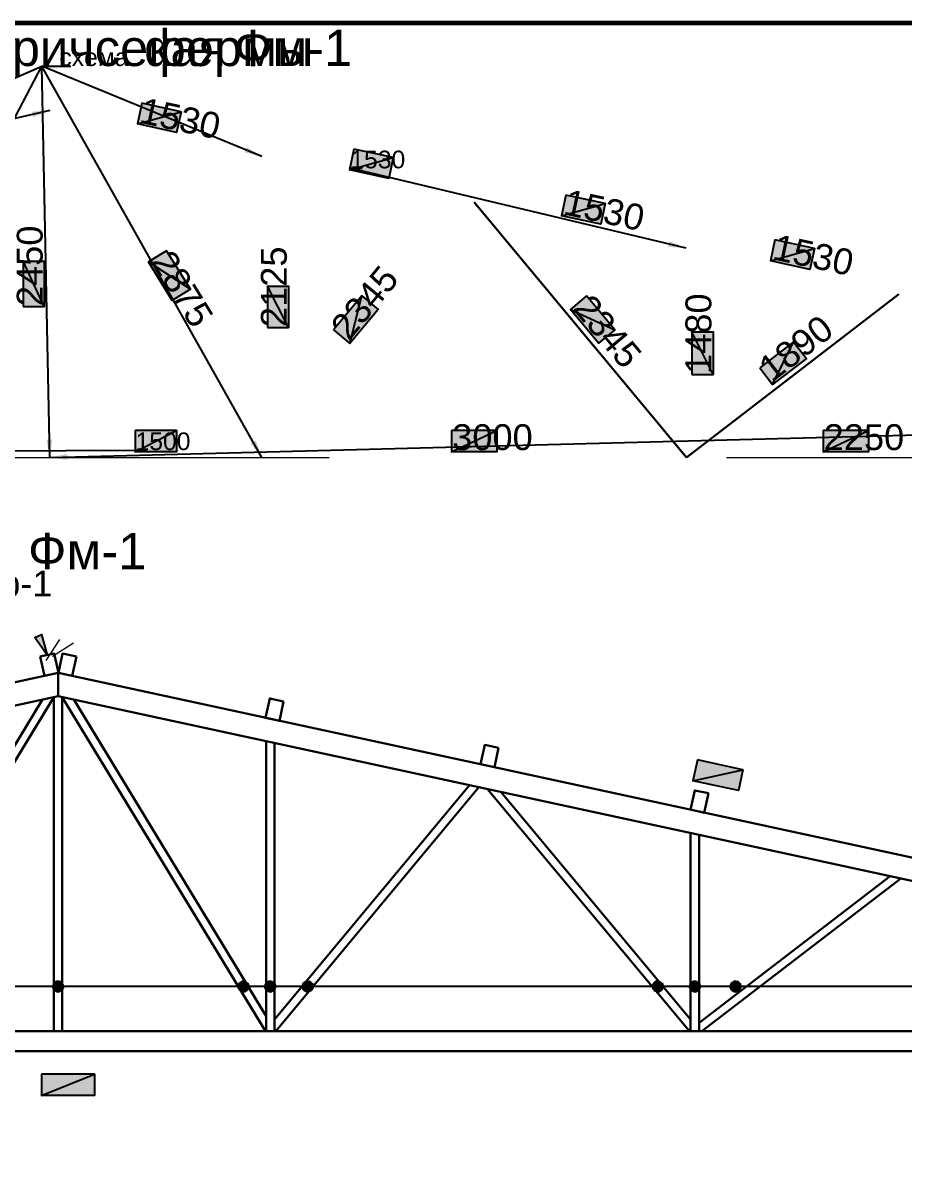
# Model space of a CAD drawing. Extents: x 8 to 21351, y 0 to 420.
# Drawn here: x 16982 to 17106.5, y 129.2 to 292 of the extents above; entities that cross this region are included whole.
import ezdxf

# ---------------------------------------------------------------- set-up
doc = ezdxf.new("R2010")
doc.units = 0
doc.linetypes.add('TEYPDFCAD_CENTER', pattern=[20, 12, -3, 2, -3])
for name, color, linetype in [('PDF_ВЫНОСКИ', 7, 'Continuous'), ('PDF_ОСИ', 7, 'Continuous'), ('TEY_REVIEW_AXIS', 7, 'Continuous'), ('TEY_REVIEW_LEADER', 7, 'Continuous')]:
    doc.layers.add(name, color=color, linetype=linetype)
doc.styles.add('TEYPDFCAD_TEXT', font='arial.ttf')
doc.dimstyles.new('TEYPDFCAD_SCALE_1', dxfattribs={"dimtxt": 2.5, "dimasz": 2.5, "dimexe": 1.25, "dimexo": 0.75, "dimtad": 1, "dimdsep": 46, "dimtxsty": 'Standard', "dimcen": 0.09, "dimadec": 0, "dimazin": 0, "dimtfac": 1, "dimtofl": 0, "dimtmove": 0, "dimatfit": 3, "dimfxl": 1, "dimarcsym": 0})

# ---------------------------------------------------------------- blocks, each defined once
blk = doc.blocks.new('TEY_AXIS')
at = {"layer": 'PDF_ОСИ', "linetype": 'TEYPDFCAD_CENTER', "lineweight": 9}
blk.add_line((0, 0), (1, 0), dxfattribs=at)

msp = doc.modelspace()

# ---------------------------------------------------------------- hatches: boundary and pattern name
at = {"true_color": 0xffffff}
h = msp.add_hatch(color=0, dxfattribs=at)
h.paths.add_polyline_path([(16998.82, 280.69), (16998.19, 277.77), (17004.37, 279.48)])
h.paths.add_polyline_path([(16998.19, 277.77), (17004.37, 279.48), (17003.73, 276.56)])
h = msp.add_hatch(color=0, dxfattribs=at)
h.paths.add_polyline_path([(17028.79, 274.21), (17028.16, 271.27), (17034.36, 273.01)])
h.paths.add_polyline_path([(17028.16, 271.27), (17034.36, 273.01), (17033.72, 270.07)])
h = msp.add_hatch(color=0, dxfattribs=at)
h.paths.add_polyline_path([(17058.76, 267.72), (17058.13, 264.8), (17064.31, 266.53)])
h.paths.add_polyline_path([(17058.13, 264.8), (17064.31, 266.53), (17063.67, 263.59)])
h = msp.add_hatch(color=0, dxfattribs=at)
h.paths.add_polyline_path([(17088.29, 261.37), (17087.66, 258.42), (17093.86, 260.16)])
h.paths.add_polyline_path([(17087.66, 258.42), (17093.86, 260.16), (17093.22, 257.22)])
h = msp.add_hatch(color=0, dxfattribs=at)
h.paths.add_polyline_path([(17002.33, 259.86), (16999.77, 258.3), (17005.68, 254.4)])
h.paths.add_polyline_path([(16999.77, 258.3), (17005.68, 254.4), (17003.12, 252.84)])
h = msp.add_hatch(color=0, dxfattribs=at)
h.paths.add_polyline_path([(16982.06, 251.97), (16985.04, 251.97), (16982.06, 258.36)])
h.paths.add_polyline_path([(16985.04, 251.97), (16982.06, 258.36), (16985.04, 258.36)])
h = msp.add_hatch(color=0, dxfattribs=at)
h.paths.add_polyline_path([(17016.56, 248.98), (17019.56, 248.98), (17016.56, 254.85)])
h.paths.add_polyline_path([(17019.56, 248.98), (17016.56, 254.85), (17019.56, 254.85)])
h = msp.add_hatch(color=0, dxfattribs=at)
h.paths.add_polyline_path([(17025.91, 248.69), (17028.22, 246.76), (17029.89, 253.47)])
h.paths.add_polyline_path([(17028.22, 246.76), (17029.89, 253.47), (17032.2, 251.54)])
h = msp.add_hatch(color=0, dxfattribs=at)
h.paths.add_polyline_path([(17061.66, 253.47), (17059.38, 251.54), (17065.66, 248.69)])
h.paths.add_polyline_path([(17059.38, 251.54), (17065.66, 248.69), (17063.36, 246.78)])
h = msp.add_hatch(color=0, dxfattribs=at)
h.paths.add_polyline_path([(17076.54, 242.38), (17079.55, 242.38), (17076.54, 248.41)])
h.paths.add_polyline_path([(17079.55, 242.38), (17076.54, 248.41), (17079.55, 248.41)])
h = msp.add_hatch(color=0, dxfattribs=at)
h.paths.add_polyline_path([(17086.13, 243.31), (17087.95, 240.94), (17090.92, 246.99)])
h.paths.add_polyline_path([(17087.95, 240.94), (17090.92, 246.99), (17092.74, 244.62)])
h = msp.add_hatch(color=0, dxfattribs=at)
h.paths.add_polyline_path([(16997.87, 234.42), (16997.87, 231.42), (17003.73, 234.42)])
h.paths.add_polyline_path([(16997.87, 231.42), (17003.73, 234.42), (17003.73, 231.42)])
h = msp.add_hatch(color=0, dxfattribs=at)
h.paths.add_polyline_path([(17042.59, 234.42), (17042.59, 231.42), (17049.01, 234.42)])
h.paths.add_polyline_path([(17042.59, 231.42), (17049.01, 234.42), (17049.01, 231.42)])
h = msp.add_hatch(color=0, dxfattribs=at)
h.paths.add_polyline_path([(17095.11, 234.42), (17095.11, 231.42), (17101.5, 234.42)])
h.paths.add_polyline_path([(17095.11, 231.42), (17101.5, 234.42), (17101.5, 231.42)])
msp.add_hatch(color=7).paths.add_polyline_path([(16985.46, 202.69), (16983.71, 205.19), (16984.62, 205.63)])
h = msp.add_hatch(color=0, dxfattribs=at)
h.paths.add_polyline_path([(17077.33, 187.88), (17076.69, 184.93), (17083.76, 186.48)])
h.paths.add_polyline_path([(17076.69, 184.93), (17083.76, 186.48), (17083.13, 183.56)])
h = msp.add_hatch(color=7)
h.paths.add_polyline_path([(16986.76, 156.57), (16986.54, 156.44), (16986.99, 155.85)])
h.paths.add_polyline_path([(16986.54, 156.44), (16986.99, 155.85), (16986.37, 156.29)])
h.paths.add_polyline_path([(16986.99, 155.85), (16986.37, 156.29), (16986.27, 156.08)])
h = msp.add_hatch(color=7)
h.paths.add_polyline_path([(16987.41, 156.44), (16987.2, 156.57), (16986.99, 155.85)])
h.paths.add_polyline_path([(16987.2, 156.57), (16986.99, 155.85), (16986.99, 156.59)])
h.paths.add_polyline_path([(16986.99, 155.85), (16986.99, 156.59), (16986.76, 156.57)])
h = msp.add_hatch(color=7)
h.paths.add_polyline_path([(16987.73, 155.85), (16987.69, 156.08), (16986.99, 155.85)])
h.paths.add_polyline_path([(16987.69, 156.08), (16986.99, 155.85), (16987.58, 156.29)])
h.paths.add_polyline_path([(16986.99, 155.85), (16987.58, 156.29), (16987.41, 156.44)])
h = msp.add_hatch(color=7)
h.paths.add_polyline_path([(17012.94, 156.57), (17012.75, 156.44), (17013.17, 155.85)])
h.paths.add_polyline_path([(17012.75, 156.44), (17013.17, 155.85), (17012.58, 156.29)])
h.paths.add_polyline_path([(17013.17, 155.85), (17012.58, 156.29), (17012.47, 156.08)])
h = msp.add_hatch(color=7)
h.paths.add_polyline_path([(17013.62, 156.44), (17013.4, 156.57), (17013.17, 155.85)])
h.paths.add_polyline_path([(17013.4, 156.57), (17013.17, 155.85), (17013.17, 156.59)])
h.paths.add_polyline_path([(17013.17, 155.85), (17013.17, 156.59), (17012.94, 156.57)])
h = msp.add_hatch(color=7)
h.paths.add_polyline_path([(17013.93, 155.85), (17013.89, 156.08), (17013.17, 155.85)])
h.paths.add_polyline_path([(17013.89, 156.08), (17013.17, 155.85), (17013.78, 156.29)])
h.paths.add_polyline_path([(17013.17, 155.85), (17013.78, 156.29), (17013.62, 156.44)])
h = msp.add_hatch(color=7)
h.paths.add_polyline_path([(17016.75, 156.57), (17016.54, 156.44), (17016.98, 155.85)])
h.paths.add_polyline_path([(17016.54, 156.44), (17016.98, 155.85), (17016.37, 156.29)])
h.paths.add_polyline_path([(17016.98, 155.85), (17016.37, 156.29), (17016.26, 156.08)])
h = msp.add_hatch(color=7)
h.paths.add_polyline_path([(17017.4, 156.44), (17017.19, 156.57), (17016.98, 155.85)])
h.paths.add_polyline_path([(17017.19, 156.57), (17016.98, 155.85), (17016.98, 156.59)])
h.paths.add_polyline_path([(17016.98, 155.85), (17016.98, 156.59), (17016.75, 156.57)])
h = msp.add_hatch(color=7)
h.paths.add_polyline_path([(17017.72, 155.85), (17017.68, 156.08), (17016.98, 155.85)])
h.paths.add_polyline_path([(17017.68, 156.08), (17016.98, 155.85), (17017.57, 156.29)])
h.paths.add_polyline_path([(17016.98, 155.85), (17017.57, 156.29), (17017.4, 156.44)])
h = msp.add_hatch(color=7)
h.paths.add_polyline_path([(17022.02, 156.57), (17021.81, 156.44), (17022.25, 155.85)])
h.paths.add_polyline_path([(17021.81, 156.44), (17022.25, 155.85), (17021.64, 156.29)])
h.paths.add_polyline_path([(17022.25, 155.85), (17021.64, 156.29), (17021.53, 156.08)])
h = msp.add_hatch(color=7)
h.paths.add_polyline_path([(17022.7, 156.44), (17022.48, 156.57), (17022.25, 155.85)])
h.paths.add_polyline_path([(17022.48, 156.57), (17022.25, 155.85), (17022.25, 156.59)])
h.paths.add_polyline_path([(17022.25, 155.85), (17022.25, 156.59), (17022.02, 156.57)])
h = msp.add_hatch(color=7)
h.paths.add_polyline_path([(17023.01, 155.85), (17022.97, 156.08), (17022.25, 155.85)])
h.paths.add_polyline_path([(17022.97, 156.08), (17022.25, 155.85), (17022.87, 156.29)])
h.paths.add_polyline_path([(17022.25, 155.85), (17022.87, 156.29), (17022.7, 156.44)])
h = msp.add_hatch(color=7)
h.paths.add_polyline_path([(17071.51, 156.57), (17071.29, 156.44), (17071.74, 155.85)])
h.paths.add_polyline_path([(17071.29, 156.44), (17071.74, 155.85), (17071.15, 156.29)])
h.paths.add_polyline_path([(17071.74, 155.85), (17071.15, 156.29), (17071.04, 156.08)])
h = msp.add_hatch(color=7)
h.paths.add_polyline_path([(17072.18, 156.44), (17071.97, 156.57), (17071.74, 155.85)])
h.paths.add_polyline_path([(17071.97, 156.57), (17071.74, 155.85), (17071.74, 156.59)])
h.paths.add_polyline_path([(17071.74, 155.85), (17071.74, 156.59), (17071.51, 156.57)])
h = msp.add_hatch(color=7)
h.paths.add_polyline_path([(17072.5, 155.85), (17072.46, 156.08), (17071.74, 155.85)])
h.paths.add_polyline_path([(17072.46, 156.08), (17071.74, 155.85), (17072.35, 156.29)])
h.paths.add_polyline_path([(17071.74, 155.85), (17072.35, 156.29), (17072.18, 156.44)])
h = msp.add_hatch(color=7)
h.paths.add_polyline_path([(17076.76, 156.57), (17076.54, 156.44), (17076.99, 155.85)])
h.paths.add_polyline_path([(17076.54, 156.44), (17076.99, 155.85), (17076.37, 156.29)])
h.paths.add_polyline_path([(17076.99, 155.85), (17076.37, 156.29), (17076.27, 156.08)])
h = msp.add_hatch(color=7)
h.paths.add_polyline_path([(17077.41, 156.44), (17077.2, 156.57), (17076.99, 155.85)])
h.paths.add_polyline_path([(17077.2, 156.57), (17076.99, 155.85), (17076.99, 156.59)])
h.paths.add_polyline_path([(17076.99, 155.85), (17076.99, 156.59), (17076.76, 156.57)])
h = msp.add_hatch(color=7)
h.paths.add_polyline_path([(17077.73, 155.85), (17077.69, 156.08), (17076.99, 155.85)])
h.paths.add_polyline_path([(17077.69, 156.08), (17076.99, 155.85), (17077.58, 156.29)])
h.paths.add_polyline_path([(17076.99, 155.85), (17077.58, 156.29), (17077.41, 156.44)])
h = msp.add_hatch(color=7)
h.paths.add_polyline_path([(17082.49, 156.57), (17082.28, 156.44), (17082.72, 155.85)])
h.paths.add_polyline_path([(17082.28, 156.44), (17082.72, 155.85), (17082.11, 156.29)])
h.paths.add_polyline_path([(17082.72, 155.85), (17082.11, 156.29), (17082.01, 156.08)])
h = msp.add_hatch(color=7)
h.paths.add_polyline_path([(17083.17, 156.44), (17082.96, 156.57), (17082.72, 155.85)])
h.paths.add_polyline_path([(17082.96, 156.57), (17082.72, 155.85), (17082.72, 156.59)])
h.paths.add_polyline_path([(17082.72, 155.85), (17082.72, 156.59), (17082.49, 156.57)])
h = msp.add_hatch(color=7)
h.paths.add_polyline_path([(17083.47, 155.85), (17083.44, 156.08), (17082.72, 155.85)])
h.paths.add_polyline_path([(17083.44, 156.08), (17082.72, 155.85), (17083.34, 156.29)])
h.paths.add_polyline_path([(17082.72, 155.85), (17083.34, 156.29), (17083.17, 156.44)])
h = msp.add_hatch(color=7)
h.paths.add_polyline_path([(16986.27, 156.08), (16986.23, 155.85), (16986.99, 155.85)])
h.paths.add_polyline_path([(16986.23, 155.85), (16986.99, 155.85), (16986.27, 155.62)])
h.paths.add_polyline_path([(16986.99, 155.85), (16986.27, 155.62), (16986.37, 155.41)])
h = msp.add_hatch(color=7)
h.paths.add_polyline_path([(16986.37, 155.41), (16986.54, 155.24), (16986.99, 155.85)])
h.paths.add_polyline_path([(16986.54, 155.24), (16986.99, 155.85), (16986.76, 155.13)])
h.paths.add_polyline_path([(16986.99, 155.85), (16986.76, 155.13), (16986.99, 155.09)])
h = msp.add_hatch(color=7)
h.paths.add_polyline_path([(16986.99, 155.09), (16987.2, 155.13), (16986.99, 155.85)])
h.paths.add_polyline_path([(16987.2, 155.13), (16986.99, 155.85), (16987.41, 155.24)])
h.paths.add_polyline_path([(16986.99, 155.85), (16987.41, 155.24), (16987.58, 155.41)])
h = msp.add_hatch(color=7)
h.paths.add_polyline_path([(16987.58, 155.41), (16987.69, 155.62), (16986.99, 155.85)])
h.paths.add_polyline_path([(16987.69, 155.62), (16986.99, 155.85), (16987.73, 155.85)])
h = msp.add_hatch(color=7)
h.paths.add_polyline_path([(17012.47, 156.08), (17012.43, 155.85), (17013.17, 155.85)])
h.paths.add_polyline_path([(17012.43, 155.85), (17013.17, 155.85), (17012.47, 155.62)])
h.paths.add_polyline_path([(17013.17, 155.85), (17012.47, 155.62), (17012.58, 155.41)])
h = msp.add_hatch(color=7)
h.paths.add_polyline_path([(17012.58, 155.41), (17012.75, 155.24), (17013.17, 155.85)])
h.paths.add_polyline_path([(17012.75, 155.24), (17013.17, 155.85), (17012.94, 155.13)])
h.paths.add_polyline_path([(17013.17, 155.85), (17012.94, 155.13), (17013.17, 155.09)])
h = msp.add_hatch(color=7)
h.paths.add_polyline_path([(17013.17, 155.09), (17013.4, 155.13), (17013.17, 155.85)])
h.paths.add_polyline_path([(17013.4, 155.13), (17013.17, 155.85), (17013.62, 155.24)])
h.paths.add_polyline_path([(17013.17, 155.85), (17013.62, 155.24), (17013.78, 155.41)])
h = msp.add_hatch(color=7)
h.paths.add_polyline_path([(17013.78, 155.41), (17013.89, 155.62), (17013.17, 155.85)])
h.paths.add_polyline_path([(17013.89, 155.62), (17013.17, 155.85), (17013.93, 155.85)])
h = msp.add_hatch(color=7)
h.paths.add_polyline_path([(17016.26, 156.08), (17016.22, 155.85), (17016.98, 155.85)])
h.paths.add_polyline_path([(17016.22, 155.85), (17016.98, 155.85), (17016.26, 155.62)])
h.paths.add_polyline_path([(17016.98, 155.85), (17016.26, 155.62), (17016.37, 155.41)])
h = msp.add_hatch(color=7)
h.paths.add_polyline_path([(17016.37, 155.41), (17016.54, 155.24), (17016.98, 155.85)])
h.paths.add_polyline_path([(17016.54, 155.24), (17016.98, 155.85), (17016.75, 155.13)])
h.paths.add_polyline_path([(17016.98, 155.85), (17016.75, 155.13), (17016.98, 155.09)])
h = msp.add_hatch(color=7)
h.paths.add_polyline_path([(17016.98, 155.09), (17017.19, 155.13), (17016.98, 155.85)])
h.paths.add_polyline_path([(17017.19, 155.13), (17016.98, 155.85), (17017.4, 155.24)])
h.paths.add_polyline_path([(17016.98, 155.85), (17017.4, 155.24), (17017.57, 155.41)])
h = msp.add_hatch(color=7)
h.paths.add_polyline_path([(17017.57, 155.41), (17017.68, 155.62), (17016.98, 155.85)])
h.paths.add_polyline_path([(17017.68, 155.62), (17016.98, 155.85), (17017.72, 155.85)])
h = msp.add_hatch(color=7)
h.paths.add_polyline_path([(17021.53, 156.08), (17021.51, 155.85), (17022.25, 155.85)])
h.paths.add_polyline_path([(17021.51, 155.85), (17022.25, 155.85), (17021.53, 155.62)])
h.paths.add_polyline_path([(17022.25, 155.85), (17021.53, 155.62), (17021.64, 155.41)])
h = msp.add_hatch(color=7)
h.paths.add_polyline_path([(17021.64, 155.41), (17021.81, 155.24), (17022.25, 155.85)])
h.paths.add_polyline_path([(17021.81, 155.24), (17022.25, 155.85), (17022.02, 155.13)])
h.paths.add_polyline_path([(17022.25, 155.85), (17022.02, 155.13), (17022.25, 155.09)])
h = msp.add_hatch(color=7)
h.paths.add_polyline_path([(17022.25, 155.09), (17022.48, 155.13), (17022.25, 155.85)])
h.paths.add_polyline_path([(17022.48, 155.13), (17022.25, 155.85), (17022.7, 155.24)])
h.paths.add_polyline_path([(17022.25, 155.85), (17022.7, 155.24), (17022.87, 155.41)])
h = msp.add_hatch(color=7)
h.paths.add_polyline_path([(17022.87, 155.41), (17022.97, 155.62), (17022.25, 155.85)])
h.paths.add_polyline_path([(17022.97, 155.62), (17022.25, 155.85), (17023.01, 155.85)])
h = msp.add_hatch(color=7)
h.paths.add_polyline_path([(17071.04, 156.08), (17071, 155.85), (17071.74, 155.85)])
h.paths.add_polyline_path([(17071, 155.85), (17071.74, 155.85), (17071.04, 155.62)])
h.paths.add_polyline_path([(17071.74, 155.85), (17071.04, 155.62), (17071.15, 155.41)])
h = msp.add_hatch(color=7)
h.paths.add_polyline_path([(17071.15, 155.41), (17071.29, 155.24), (17071.74, 155.85)])
h.paths.add_polyline_path([(17071.29, 155.24), (17071.74, 155.85), (17071.51, 155.13)])
h.paths.add_polyline_path([(17071.74, 155.85), (17071.51, 155.13), (17071.74, 155.09)])
h = msp.add_hatch(color=7)
h.paths.add_polyline_path([(17071.74, 155.09), (17071.97, 155.13), (17071.74, 155.85)])
h.paths.add_polyline_path([(17071.97, 155.13), (17071.74, 155.85), (17072.18, 155.24)])
h.paths.add_polyline_path([(17071.74, 155.85), (17072.18, 155.24), (17072.35, 155.41)])
h = msp.add_hatch(color=7)
h.paths.add_polyline_path([(17072.35, 155.41), (17072.46, 155.62), (17071.74, 155.85)])
h.paths.add_polyline_path([(17072.46, 155.62), (17071.74, 155.85), (17072.5, 155.85)])
h = msp.add_hatch(color=7)
h.paths.add_polyline_path([(17076.27, 156.08), (17076.23, 155.85), (17076.99, 155.85)])
h.paths.add_polyline_path([(17076.23, 155.85), (17076.99, 155.85), (17076.27, 155.62)])
h.paths.add_polyline_path([(17076.99, 155.85), (17076.27, 155.62), (17076.37, 155.41)])
h = msp.add_hatch(color=7)
h.paths.add_polyline_path([(17076.37, 155.41), (17076.54, 155.24), (17076.99, 155.85)])
h.paths.add_polyline_path([(17076.54, 155.24), (17076.99, 155.85), (17076.76, 155.13)])
h.paths.add_polyline_path([(17076.99, 155.85), (17076.76, 155.13), (17076.99, 155.09)])
h = msp.add_hatch(color=7)
h.paths.add_polyline_path([(17076.99, 155.09), (17077.2, 155.13), (17076.99, 155.85)])
h.paths.add_polyline_path([(17077.2, 155.13), (17076.99, 155.85), (17077.41, 155.24)])
h.paths.add_polyline_path([(17076.99, 155.85), (17077.41, 155.24), (17077.58, 155.41)])
h = msp.add_hatch(color=7)
h.paths.add_polyline_path([(17077.58, 155.41), (17077.69, 155.62), (17076.99, 155.85)])
h.paths.add_polyline_path([(17077.69, 155.62), (17076.99, 155.85), (17077.73, 155.85)])
h = msp.add_hatch(color=7)
h.paths.add_polyline_path([(17082.01, 156.08), (17081.96, 155.85), (17082.72, 155.85)])
h.paths.add_polyline_path([(17081.96, 155.85), (17082.72, 155.85), (17082.01, 155.62)])
h.paths.add_polyline_path([(17082.72, 155.85), (17082.01, 155.62), (17082.11, 155.41)])
h = msp.add_hatch(color=7)
h.paths.add_polyline_path([(17082.11, 155.41), (17082.28, 155.24), (17082.72, 155.85)])
h.paths.add_polyline_path([(17082.28, 155.24), (17082.72, 155.85), (17082.49, 155.13)])
h.paths.add_polyline_path([(17082.72, 155.85), (17082.49, 155.13), (17082.72, 155.09)])
h = msp.add_hatch(color=7)
h.paths.add_polyline_path([(17082.72, 155.09), (17082.96, 155.13), (17082.72, 155.85)])
h.paths.add_polyline_path([(17082.96, 155.13), (17082.72, 155.85), (17083.17, 155.24)])
h.paths.add_polyline_path([(17082.72, 155.85), (17083.17, 155.24), (17083.34, 155.41)])
h = msp.add_hatch(color=7)
h.paths.add_polyline_path([(17083.34, 155.41), (17083.44, 155.62), (17082.72, 155.85)])
h.paths.add_polyline_path([(17083.44, 155.62), (17082.72, 155.85), (17083.47, 155.85)])
h = msp.add_hatch(color=0, dxfattribs=at)
h.paths.add_polyline_path([(16984.66, 143.47), (16984.66, 140.46), (16992.13, 143.47)])
h.paths.add_polyline_path([(16984.66, 140.46), (16992.13, 143.47), (16992.13, 140.46)])

# ---------------------------------------------------------------- linework, layer by layer
at = {"color": 7, "lineweight": 5}
for p, q in [((16985.32, 201.95), (16987.22, 204.91)), ((16989.17, 204.39), (16986.2, 202.48))]:
    msp.add_line(p, q, dxfattribs=at)
at = {"lineweight": 30}
msp.add_line((16986.99, 200.17), (16986.99, 196.89), dxfattribs=at)
at = {"color": 0, "true_color": 0xffffff}
for points in [[(16998.82, 280.69), (16998.19, 277.77), (17004.37, 279.48)], [(16998.19, 277.77), (17004.37, 279.48), (17003.73, 276.56)], [(17028.79, 274.21), (17028.16, 271.27), (17034.36, 273.01)], [(17028.16, 271.27), (17034.36, 273.01), (17033.72, 270.07)], [(17058.76, 267.72), (17058.13, 264.8), (17064.31, 266.53)], [(17058.13, 264.8), (17064.31, 266.53), (17063.67, 263.59)], [(17088.29, 261.37), (17087.66, 258.42), (17093.86, 260.16)], [(17002.33, 259.86), (16999.77, 258.3), (17005.68, 254.4)], [(17087.66, 258.42), (17093.86, 260.16), (17093.22, 257.22)], [(16982.06, 251.97), (16985.04, 251.97), (16982.06, 258.36)], [(16985.04, 251.97), (16982.06, 258.36), (16985.04, 258.36)], [(16999.77, 258.3), (17005.68, 254.4), (17003.12, 252.84)], [(17016.56, 248.98), (17019.56, 248.98), (17016.56, 254.85)], [(17019.56, 248.98), (17016.56, 254.85), (17019.56, 254.85)], [(17025.91, 248.69), (17028.22, 246.76), (17029.89, 253.47)], [(17028.22, 246.76), (17029.89, 253.47), (17032.2, 251.54)], [(17061.66, 253.47), (17059.38, 251.54), (17065.66, 248.69)], [(17059.38, 251.54), (17065.66, 248.69), (17063.36, 246.78)], [(17076.54, 242.38), (17079.55, 242.38), (17076.54, 248.41)], [(17079.55, 242.38), (17076.54, 248.41), (17079.55, 248.41)], [(17086.13, 243.31), (17087.95, 240.94), (17090.92, 246.99)], [(17087.95, 240.94), (17090.92, 246.99), (17092.74, 244.62)], [(16997.87, 234.42), (16997.87, 231.42), (17003.73, 234.42)], [(16997.87, 231.42), (17003.73, 234.42), (17003.73, 231.42)], [(17042.59, 234.42), (17042.59, 231.42), (17049.01, 234.42)], [(17042.59, 231.42), (17049.01, 234.42), (17049.01, 231.42)], [(17095.11, 234.42), (17095.11, 231.42), (17101.5, 234.42)], [(17095.11, 231.42), (17101.5, 234.42), (17101.5, 231.42)], [(17077.33, 187.88), (17076.69, 184.93), (17083.76, 186.48)], [(17076.69, 184.93), (17083.76, 186.48), (17083.13, 183.56)], [(16984.66, 143.47), (16984.66, 140.46), (16992.13, 143.47)], [(16984.66, 140.46), (16992.13, 143.47), (16992.13, 140.46)]]:
    msp.add_lwpolyline(points, close=True, dxfattribs=at)
at = {"color": 7}
for points in [[(16985.46, 202.69), (16983.71, 205.19), (16984.62, 205.63)], [(16986.54, 156.44), (16986.99, 155.85), (16986.37, 156.29)], [(16986.76, 156.57), (16986.54, 156.44), (16986.99, 155.85)], [(16986.99, 155.85), (16986.99, 156.59), (16986.76, 156.57)], [(16987.2, 156.57), (16986.99, 155.85), (16986.99, 156.59)], [(16987.41, 156.44), (16987.2, 156.57), (16986.99, 155.85)], [(16986.99, 155.85), (16987.58, 156.29), (16987.41, 156.44)], [(17012.75, 156.44), (17013.17, 155.85), (17012.58, 156.29)], [(17012.94, 156.57), (17012.75, 156.44), (17013.17, 155.85)], [(17013.17, 155.85), (17013.17, 156.59), (17012.94, 156.57)], [(17013.4, 156.57), (17013.17, 155.85), (17013.17, 156.59)], [(17013.62, 156.44), (17013.4, 156.57), (17013.17, 155.85)], [(17013.17, 155.85), (17013.78, 156.29), (17013.62, 156.44)], [(17016.54, 156.44), (17016.98, 155.85), (17016.37, 156.29)], [(17016.75, 156.57), (17016.54, 156.44), (17016.98, 155.85)], [(17016.98, 155.85), (17016.98, 156.59), (17016.75, 156.57)], [(17017.19, 156.57), (17016.98, 155.85), (17016.98, 156.59)], [(17017.4, 156.44), (17017.19, 156.57), (17016.98, 155.85)], [(17016.98, 155.85), (17017.57, 156.29), (17017.4, 156.44)], [(17021.81, 156.44), (17022.25, 155.85), (17021.64, 156.29)], [(17022.02, 156.57), (17021.81, 156.44), (17022.25, 155.85)], [(17022.25, 155.85), (17022.25, 156.59), (17022.02, 156.57)], [(17022.48, 156.57), (17022.25, 155.85), (17022.25, 156.59)], [(17022.7, 156.44), (17022.48, 156.57), (17022.25, 155.85)], [(17022.25, 155.85), (17022.87, 156.29), (17022.7, 156.44)], [(17071.29, 156.44), (17071.74, 155.85), (17071.15, 156.29)], [(17071.51, 156.57), (17071.29, 156.44), (17071.74, 155.85)], [(17071.74, 155.85), (17071.74, 156.59), (17071.51, 156.57)], [(17071.97, 156.57), (17071.74, 155.85), (17071.74, 156.59)], [(17072.18, 156.44), (17071.97, 156.57), (17071.74, 155.85)], [(17071.74, 155.85), (17072.35, 156.29), (17072.18, 156.44)], [(17076.54, 156.44), (17076.99, 155.85), (17076.37, 156.29)], [(17076.76, 156.57), (17076.54, 156.44), (17076.99, 155.85)], [(17076.99, 155.85), (17076.99, 156.59), (17076.76, 156.57)], [(17077.2, 156.57), (17076.99, 155.85), (17076.99, 156.59)], [(17077.41, 156.44), (17077.2, 156.57), (17076.99, 155.85)], [(17076.99, 155.85), (17077.58, 156.29), (17077.41, 156.44)], [(17082.28, 156.44), (17082.72, 155.85), (17082.11, 156.29)], [(17082.49, 156.57), (17082.28, 156.44), (17082.72, 155.85)], [(17082.72, 155.85), (17082.72, 156.59), (17082.49, 156.57)], [(17082.96, 156.57), (17082.72, 155.85), (17082.72, 156.59)], [(17083.17, 156.44), (17082.96, 156.57), (17082.72, 155.85)], [(17082.72, 155.85), (17083.34, 156.29), (17083.17, 156.44)], [(16986.27, 156.08), (16986.23, 155.85), (16986.99, 155.85)], [(16986.23, 155.85), (16986.99, 155.85), (16986.27, 155.62)], [(16986.99, 155.85), (16986.37, 156.29), (16986.27, 156.08)], [(16986.99, 155.85), (16986.27, 155.62), (16986.37, 155.41)], [(16986.37, 155.41), (16986.54, 155.24), (16986.99, 155.85)], [(16986.54, 155.24), (16986.99, 155.85), (16986.76, 155.13)], [(16986.99, 155.85), (16986.76, 155.13), (16986.99, 155.09)], [(16987.69, 156.08), (16986.99, 155.85), (16987.58, 156.29)], [(16987.73, 155.85), (16987.69, 156.08), (16986.99, 155.85)], [(16986.99, 155.09), (16987.2, 155.13), (16986.99, 155.85)], [(16987.2, 155.13), (16986.99, 155.85), (16987.41, 155.24)], [(16986.99, 155.85), (16987.41, 155.24), (16987.58, 155.41)], [(16987.58, 155.41), (16987.69, 155.62), (16986.99, 155.85)], [(16987.69, 155.62), (16986.99, 155.85), (16987.73, 155.85)], [(17012.47, 156.08), (17012.43, 155.85), (17013.17, 155.85)], [(17012.43, 155.85), (17013.17, 155.85), (17012.47, 155.62)], [(17013.17, 155.85), (17012.58, 156.29), (17012.47, 156.08)], [(17013.17, 155.85), (17012.47, 155.62), (17012.58, 155.41)], [(17012.58, 155.41), (17012.75, 155.24), (17013.17, 155.85)], [(17012.75, 155.24), (17013.17, 155.85), (17012.94, 155.13)], [(17013.17, 155.85), (17012.94, 155.13), (17013.17, 155.09)], [(17013.89, 156.08), (17013.17, 155.85), (17013.78, 156.29)], [(17013.93, 155.85), (17013.89, 156.08), (17013.17, 155.85)], [(17013.17, 155.09), (17013.4, 155.13), (17013.17, 155.85)], [(17013.4, 155.13), (17013.17, 155.85), (17013.62, 155.24)], [(17013.17, 155.85), (17013.62, 155.24), (17013.78, 155.41)], [(17013.78, 155.41), (17013.89, 155.62), (17013.17, 155.85)], [(17013.89, 155.62), (17013.17, 155.85), (17013.93, 155.85)], [(17016.26, 156.08), (17016.22, 155.85), (17016.98, 155.85)], [(17016.22, 155.85), (17016.98, 155.85), (17016.26, 155.62)], [(17016.98, 155.85), (17016.37, 156.29), (17016.26, 156.08)], [(17016.98, 155.85), (17016.26, 155.62), (17016.37, 155.41)], [(17016.37, 155.41), (17016.54, 155.24), (17016.98, 155.85)], [(17016.54, 155.24), (17016.98, 155.85), (17016.75, 155.13)], [(17016.98, 155.85), (17016.75, 155.13), (17016.98, 155.09)], [(17017.68, 156.08), (17016.98, 155.85), (17017.57, 156.29)], [(17017.72, 155.85), (17017.68, 156.08), (17016.98, 155.85)], [(17016.98, 155.09), (17017.19, 155.13), (17016.98, 155.85)], [(17017.19, 155.13), (17016.98, 155.85), (17017.4, 155.24)], [(17016.98, 155.85), (17017.4, 155.24), (17017.57, 155.41)], [(17017.57, 155.41), (17017.68, 155.62), (17016.98, 155.85)], [(17017.68, 155.62), (17016.98, 155.85), (17017.72, 155.85)], [(17021.53, 156.08), (17021.51, 155.85), (17022.25, 155.85)], [(17021.51, 155.85), (17022.25, 155.85), (17021.53, 155.62)], [(17022.25, 155.85), (17021.64, 156.29), (17021.53, 156.08)], [(17022.25, 155.85), (17021.53, 155.62), (17021.64, 155.41)], [(17021.64, 155.41), (17021.81, 155.24), (17022.25, 155.85)], [(17021.81, 155.24), (17022.25, 155.85), (17022.02, 155.13)], [(17022.25, 155.85), (17022.02, 155.13), (17022.25, 155.09)], [(17022.97, 156.08), (17022.25, 155.85), (17022.87, 156.29)], [(17023.01, 155.85), (17022.97, 156.08), (17022.25, 155.85)], [(17022.25, 155.09), (17022.48, 155.13), (17022.25, 155.85)], [(17022.48, 155.13), (17022.25, 155.85), (17022.7, 155.24)], [(17022.25, 155.85), (17022.7, 155.24), (17022.87, 155.41)], [(17022.87, 155.41), (17022.97, 155.62), (17022.25, 155.85)], [(17022.97, 155.62), (17022.25, 155.85), (17023.01, 155.85)], [(17071.04, 156.08), (17071, 155.85), (17071.74, 155.85)], [(17071, 155.85), (17071.74, 155.85), (17071.04, 155.62)], [(17071.74, 155.85), (17071.15, 156.29), (17071.04, 156.08)], [(17071.74, 155.85), (17071.04, 155.62), (17071.15, 155.41)], [(17071.15, 155.41), (17071.29, 155.24), (17071.74, 155.85)], [(17071.29, 155.24), (17071.74, 155.85), (17071.51, 155.13)], [(17071.74, 155.85), (17071.51, 155.13), (17071.74, 155.09)], [(17072.46, 156.08), (17071.74, 155.85), (17072.35, 156.29)], [(17072.5, 155.85), (17072.46, 156.08), (17071.74, 155.85)], [(17071.74, 155.09), (17071.97, 155.13), (17071.74, 155.85)], [(17071.97, 155.13), (17071.74, 155.85), (17072.18, 155.24)], [(17071.74, 155.85), (17072.18, 155.24), (17072.35, 155.41)], [(17072.35, 155.41), (17072.46, 155.62), (17071.74, 155.85)], [(17072.46, 155.62), (17071.74, 155.85), (17072.5, 155.85)], [(17076.27, 156.08), (17076.23, 155.85), (17076.99, 155.85)], [(17076.23, 155.85), (17076.99, 155.85), (17076.27, 155.62)], [(17076.99, 155.85), (17076.37, 156.29), (17076.27, 156.08)], [(17076.99, 155.85), (17076.27, 155.62), (17076.37, 155.41)], [(17076.37, 155.41), (17076.54, 155.24), (17076.99, 155.85)], [(17076.54, 155.24), (17076.99, 155.85), (17076.76, 155.13)], [(17076.99, 155.85), (17076.76, 155.13), (17076.99, 155.09)], [(17077.69, 156.08), (17076.99, 155.85), (17077.58, 156.29)], [(17077.73, 155.85), (17077.69, 156.08), (17076.99, 155.85)], [(17076.99, 155.09), (17077.2, 155.13), (17076.99, 155.85)], [(17077.2, 155.13), (17076.99, 155.85), (17077.41, 155.24)], [(17076.99, 155.85), (17077.41, 155.24), (17077.58, 155.41)], [(17077.58, 155.41), (17077.69, 155.62), (17076.99, 155.85)], [(17077.69, 155.62), (17076.99, 155.85), (17077.73, 155.85)], [(17082.01, 156.08), (17081.96, 155.85), (17082.72, 155.85)], [(17081.96, 155.85), (17082.72, 155.85), (17082.01, 155.62)], [(17082.72, 155.85), (17082.11, 156.29), (17082.01, 156.08)], [(17082.72, 155.85), (17082.01, 155.62), (17082.11, 155.41)], [(17082.11, 155.41), (17082.28, 155.24), (17082.72, 155.85)], [(17082.28, 155.24), (17082.72, 155.85), (17082.49, 155.13)], [(17082.72, 155.85), (17082.49, 155.13), (17082.72, 155.09)], [(17083.44, 156.08), (17082.72, 155.85), (17083.34, 156.29)], [(17083.47, 155.85), (17083.44, 156.08), (17082.72, 155.85)], [(17082.72, 155.09), (17082.96, 155.13), (17082.72, 155.85)], [(17082.96, 155.13), (17082.72, 155.85), (17083.17, 155.24)], [(17082.72, 155.85), (17083.17, 155.24), (17083.34, 155.41)], [(17083.34, 155.41), (17083.44, 155.62), (17082.72, 155.85)], [(17083.44, 155.62), (17082.72, 155.85), (17083.47, 155.85)]]:
    msp.add_lwpolyline(points, close=True, dxfattribs=at)
at = {"color": 7, "lineweight": 30}
for points in [[(16984.47, 202.48), (16986.44, 202.9), (16987.03, 200.17), (16985.06, 199.75)], [(16989.57, 202.48), (16987.62, 202.9), (16987.03, 200.17), (16988.98, 199.75)], [(17018.86, 196.15), (17016.9, 196.57), (17016.3, 193.82), (17018.27, 193.4)], [(17049.24, 189.57), (17047.29, 189.99), (17046.7, 187.26), (17048.65, 186.84)], [(17078.89, 183.16), (17076.95, 183.58), (17076.35, 180.85), (17078.3, 180.42)]]:
    msp.add_lwpolyline(points, close=True, dxfattribs=at)
at = {"layer": 'TEY_REVIEW_AXIS', "color": 7, "lineweight": 30}
for p, q in [((17075.8, 230.65), (17045.77, 266.7)), ((17105.8, 253.7), (17075.8, 230.65)), ((17104.55, 171.45), (17077.58, 150.73)), ((17106.09, 171.11), (17077.96, 149.52))]:
    msp.add_line(p, q, dxfattribs=at)
at = {"layer": 'TEY_REVIEW_AXIS', "lineweight": 30}
for p, q in [((16802.86, 160.32), (16986.99, 200.17)), ((17171.12, 160.32), (16986.99, 200.17)), ((16803.52, 157.18), (16986.99, 196.89)), ((16957.59, 151.66), (16984.77, 196.41)), ((16957.67, 149.52), (16986.37, 196.77)), ((16986.37, 149.52), (16986.37, 196.77)), ((17170.44, 157.18), (16986.99, 196.89)), ((16987.58, 149.52), (16987.58, 196.77)), ((17016.28, 149.52), (16987.58, 196.77)), ((17016.39, 151.66), (16989.21, 196.41)), ((17016.39, 149.52), (17016.39, 190.52)), ((17017.57, 149.52), (17017.57, 190.27)), ((17045.13, 184.32), (17017.57, 151.17)), ((17046.45, 184.02), (17017.76, 149.52)), ((17076.21, 149.52), (17047.65, 183.77)), ((17076.37, 151.17), (17049.56, 183.35)), ((17076.37, 149.52), (17076.37, 177.55)), ((17077.58, 149.52), (17077.58, 177.29)), ((16986.99, 149.52), (16820.55, 149.52)), ((16986.99, 149.52), (17156.24, 149.52)), ((17156.24, 146.73), (16820.55, 146.73))]:
    msp.add_line(p, q, dxfattribs=at)
at = {"layer": 'TEY_REVIEW_AXIS', "color": 7, "lineweight": 25}
for p in [(17151.96, 155.85), (17146.31, 155.85), (17127.7, 155.85), (17121.95, 155.85), (17082.72, 155.85), (17076.99, 155.85), (17022.25, 155.85), (17016.98, 155.85), (16986.99, 155.85)]:
    msp.add_line(p, (16801.72, 155.85), dxfattribs=at)
at = {"layer": 'TEY_REVIEW_AXIS', "lineweight": 60}
msp.add_lwpolyline([(16786.88, 5.06), (17181.87, 5.06), (17181.87, 292.04), (16786.88, 292.04)], close=True, dxfattribs=at)

# ---------------------------------------------------------------- block references
at = {"layer": 'PDF_ОСИ'}
for p, xscale in [((16800.81, 230.65), 349.9908333333333), ((16801.72, 155.85), 325.9878333333333), ((16801.72, 155.85), 281.0086666666666), ((16801.72, 155.85), 221.2975)]:
    msp.add_blockref('TEY_AXIS', p, dxfattribs=dict(at, xscale=xscale))

# ---------------------------------------------------------------- texts
at = {"color": 7, "style": 'TEYPDFCAD_TEXT'}
for s, height, p in [('Геометричсекая', 5.1259, (16956.42, 285.96)), ('фермы', 5.126, (16999.14, 285.96)), ('Фм-1', 5.126, (17011.82, 285.96)), ('3000', 3.662, (17042.68, 231.67)), ('2250', 3.662, (17095.17, 231.67))]:
    msp.add_text(s, height=height, dxfattribs=at).set_placement(p)
for s, rotation, p in [('1530', -12.1727, (16998.31, 277.98)), ('2450', 90, (16984.81, 252.03)), ('2875', -58.4032, (17000.03, 258.36)), ('2125', 90, (17019.31, 249.07)), ('2345', 50.3723, (17028.07, 246.99)), ('2345', -50.0925, (17059.61, 251.65)), ('1890', 37.5679, (17087.85, 241.17))]:
    msp.add_text(s, height=3.662, rotation=rotation, dxfattribs=at).set_placement(p)
at = {"layer": 'PDF_ВЫНОСКИ', "style": 'TEYPDFCAD_TEXT'}
for s, p in [('схема', (16987.17, 285.96)), ('схема', (16987.17, 285.96)), ('схема', (16987.17, 285.96)), ('схема', (16987.17, 285.96)), ('схема', (16987.17, 285.96)), ('1530', (17028.28, 271.5)), ('1500', (16997.93, 231.67))]:
    msp.add_text(s, height=2.5, dxfattribs=at).set_placement(p)
at = {"layer": 'TEY_REVIEW_LEADER', "color": 7, "style": 'TEYPDFCAD_TEXT'}
for s, rotation, p in [('1530', -12.3375, (17058.23, 265.03)), ('1530', -12.1235, (17087.78, 258.66)), ('1480', 90, (17079.3, 242.44))]:
    msp.add_text(s, height=3.662, rotation=rotation, dxfattribs=at).set_placement(p)
for s, height, p in [('Фм-1', 5.126, (16982.73, 214.84)), ('Пр-1', 3.662, (16975.13, 210.99))]:
    msp.add_text(s, height=height, dxfattribs=at).set_placement(p)

# ---------------------------------------------------------------- leaders
at = {"layer": 'PDF_ВЫНОСКИ', "lineweight": 9, "annotation_type": 0, "has_hookline": 1, "hookline_direction": 0}
for points in [[(16955.81, 273.18), (16984.67, 285.96), (16987.17, 285.96)], [(16955.81, 230.65), (16984.67, 285.96), (16987.17, 285.96)], [(16985.8, 230.65), (16984.67, 285.96), (16987.17, 285.96)], [(17015.8, 273.18), (16984.67, 285.96), (16987.17, 285.96)], [(17015.8, 230.65), (16984.67, 285.96), (16987.17, 285.96)], [(16985.8, 279.68), (16810.23, 239.06)], [(17075.72, 260.22), (17028.28, 271.5)], [(16985.8, 230.65), (17154.31, 234.99)], [(16820.79, 230.65), (16997.93, 231.67)]]:
    msp.add_leader(points, dimstyle='TEYPDFCAD_SCALE_1', dxfattribs=at)

doc.saveas('drawing.dxf')
